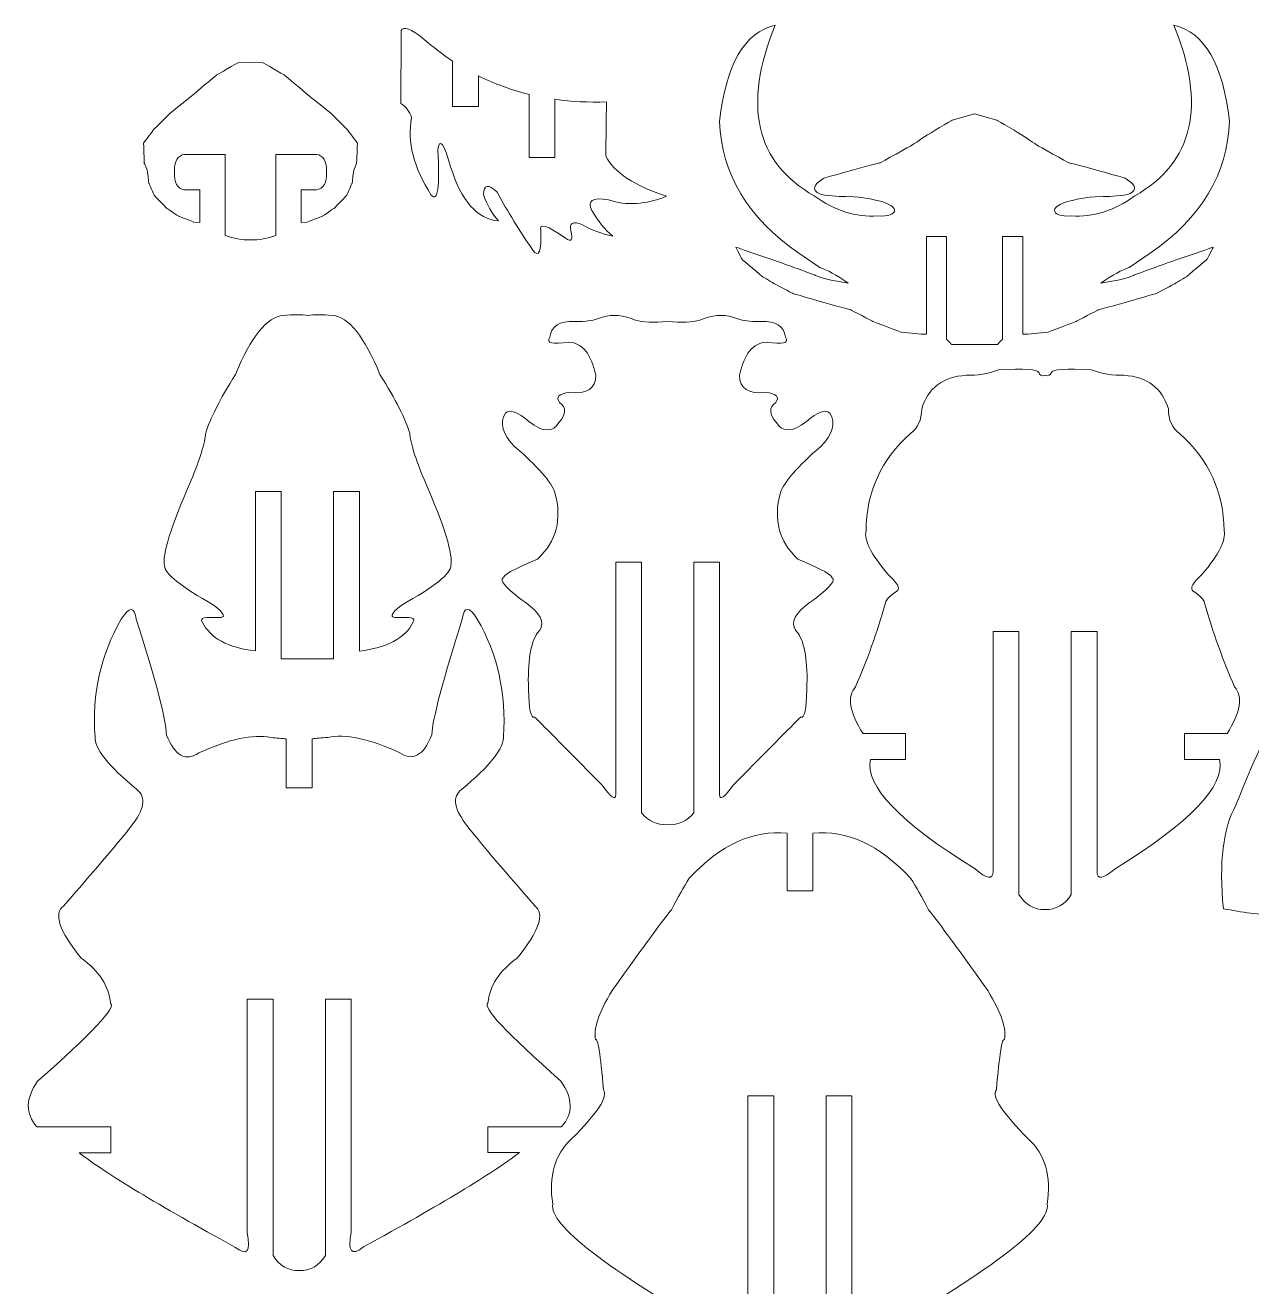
# Model space of a CAD drawing. Header units: inches. Extents: x -293 to 104, y -145 to 210.
# Drawn here: x -290.3 to -156.4, y 72.5 to 210.1 of the extents above; entities that cross this region are included whole.
import ezdxf

# ---------------------------------------------------------------- set-up
doc = ezdxf.new("R2010")
doc.units = ezdxf.units.IN
doc.header["$MEASUREMENT"] = 0
doc.layers.add('Layer 1', color=7, linetype='Continuous')

msp = doc.modelspace()

# ---------------------------------------------------------------- linework, layer by layer
at = {"layer": 'Layer 1', "color": 1, "lineweight": 9}
for points, knots in [([(-226.8592, 201.7742), (-226.8852, 199.798), (-226.9112, 197.822), (-226.9372, 195.846), (-226.9372, 195.846), (-226.0271, 194.0781), (-223.8168, 192.6221), (-220.3063, 191.4781), (-220.3063, 191.4781), (-222.5686, 190.5681), (-224.6749, 190.4381), (-226.6252, 191.0881), (-226.6252, 191.0881), (-228.396, 191.3963), (-229.0036, 191.0124), (-228.4481, 189.936), (-228.4481, 189.936), (-227.7974, 188.7884), (-227.0422, 187.8495), (-226.1831, 187.1193), (-226.1831, 187.1193), (-227.3807, 187.3801), (-228.4741, 187.7975), (-229.4634, 188.3711), (-229.4634, 188.3711), (-230.5438, 188.8012), (-230.9733, 188.5796), (-230.752, 187.7061), (-230.752, 187.7061), (-230.5048, 186.715), (-230.7, 186.4543), (-231.3379, 186.9237), (-231.3379, 186.9237), (-233.3555, 188.3188), (-234.2536, 188.5928), (-234.0323, 187.7452), (-234.0323, 187.7452), (-233.9544, 185.4372), (-234.2408, 184.72), (-234.8915, 185.5936), (-234.8915, 185.5936), (-236.3493, 187.7061), (-237.651, 189.8187), (-238.7965, 191.9311), (-238.7965, 191.9311), (-239.7599, 192.8569), (-240.2544, 192.7658), (-240.2804, 191.6573), (-240.2804, 191.6573), (-239.89, 190.5228), (-239.3433, 189.5709), (-238.6403, 188.8016), (-238.6403, 188.8016), (-240.9571, 188.9709), (-242.7014, 190.9401), (-243.873, 194.7088), (-243.873, 194.7088), (-244.6021, 197.2774), (-245.0706, 197.8905), (-245.279, 196.5474), (-245.279, 196.5474), (-245.0448, 192.4528), (-245.279, 190.8097), (-245.9819, 191.6181), (-245.9819, 191.6181), (-247.9212, 194.5913), (-248.6371, 197.4081), (-248.1297, 200.0683), (-248.1297, 200.0683), (-248.364, 200.7592), (-248.7544, 201.268), (-249.3011, 201.5941), (-249.3011, 201.5941), (-249.2881, 205.0889), (-249.2845, 206.0794), (-249.2715, 209.5742), (-249.2715, 209.5742), (-249.0279, 210.0831), (-248.2177, 209.7835), (-246.8409, 208.6748)], [0, 0, 0, 0, 0.05, 0.05, 0.05, 0.05000001, 0.1, 0.1, 0.1, 0.10000001, 0.15, 0.15, 0.15, 0.15000001, 0.2, 0.2, 0.2, 0.20000001, 0.25, 0.25, 0.25, 0.25000001, 0.3, 0.3, 0.3, 0.30000001, 0.35, 0.35, 0.35, 0.35000001, 0.4, 0.4, 0.4, 0.40000001, 0.45, 0.45, 0.45, 0.45000001, 0.5, 0.5, 0.5, 0.50000001, 0.55, 0.55, 0.55, 0.55000001, 0.6, 0.6, 0.6, 0.60000001, 0.65, 0.65, 0.65, 0.65000001, 0.7, 0.7, 0.7, 0.70000001, 0.75, 0.75, 0.75, 0.75000001, 0.8, 0.8, 0.8, 0.80000001, 0.85, 0.85, 0.85, 0.85000001, 0.9, 0.9, 0.9, 0.90000001, 0.95, 0.95, 0.95, 0.95000001, 1, 1, 1, 1]), ([(-204.1904, 191.5244), (-210.5929, 195.1752), (-212.0158, 201.3821), (-208.4583, 210.1452), (-208.4583, 210.1452), (-211.8036, 209.363), (-213.8213, 205.8682), (-214.5112, 199.6608), (-214.5112, 199.6608), (-214.3171, 193.9205), (-211.4392, 189.1241), (-205.8778, 185.2723)], [0, 0, 0, 0, 0.33333333, 0.33333333, 0.33333333, 0.33333334, 0.66666667, 0.66666667, 0.66666667, 0.66666668, 1, 1, 1, 1]), ([(-169.1972, 191.5244), (-162.7948, 195.1752), (-161.3719, 201.3821), (-164.9293, 210.1452), (-164.9293, 210.1452), (-161.584, 209.363), (-159.5664, 205.8682), (-158.8765, 199.6608), (-158.8765, 199.6608), (-159.0706, 193.9205), (-161.9484, 189.1241), (-167.5098, 185.2723)], [0, 0, 0, 0, 0.33333333, 0.33333333, 0.33333333, 0.33333334, 0.66666667, 0.66666667, 0.66666667, 0.66666668, 1, 1, 1, 1]), ([(-265.7149, 206.1127), (-265.7149, 206.1127), (-267.0765, 206.0542), (-267.0765, 206.0542), (-267.0765, 206.0542), (-267.0765, 206.0542), (-269.4083, 204.7177), (-269.4083, 204.7177), (-269.4083, 204.7177), (-269.4083, 204.7177), (-271.8075, 202.6924), (-271.8075, 202.6924), (-271.8075, 202.6924), (-271.8075, 202.6924), (-274.5965, 200.4442), (-274.5965, 200.4442), (-274.5965, 200.4442), (-274.5965, 200.4442), (-276.2841, 198.7577), (-276.2841, 198.7577), (-276.2841, 198.7577), (-276.2841, 198.7577), (-277.3855, 197.2853), (-277.3855, 197.2853), (-277.3855, 197.2853), (-277.3855, 197.2853), (-277.2997, 195.086), (-277.2997, 195.086), (-277.2997, 195.086), (-277.2997, 195.086), (-276.9879, 194.3364), (-276.9879, 194.3364), (-276.9879, 194.3364), (-276.9879, 194.3364), (-276.8071, 192.9251), (-276.8071, 192.9251), (-276.8071, 192.9251), (-276.8071, 192.9251), (-276.2384, 191.6164), (-276.2384, 191.6164), (-276.2384, 191.6164), (-276.2384, 191.6164), (-274.8983, 190.1997), (-274.8983, 190.1997), (-274.8983, 190.1997), (-274.8983, 190.1997), (-273.5245, 189.2905), (-273.5245, 189.2905), (-273.5245, 189.2905), (-273.5245, 189.2905), (-271.9053, 188.6716), (-271.9053, 188.6716)], [0, 0, 0, 0, 0.07692308, 0.07692308, 0.07692308, 0.07692309, 0.15384615, 0.15384615, 0.15384615, 0.15384616, 0.23076923, 0.23076923, 0.23076923, 0.23076924, 0.30769231, 0.30769231, 0.30769231, 0.30769232, 0.38461538, 0.38461538, 0.38461538, 0.38461539, 0.46153846, 0.46153846, 0.46153846, 0.46153847, 0.53846154, 0.53846154, 0.53846154, 0.53846155, 0.61538462, 0.61538462, 0.61538462, 0.61538463, 0.69230769, 0.69230769, 0.69230769, 0.6923077, 0.76923077, 0.76923077, 0.76923077, 0.76923078, 0.84615385, 0.84615385, 0.84615385, 0.84615386, 0.92307692, 0.92307692, 0.92307692, 0.92307693, 1, 1, 1, 1]), ([(-265.7149, 206.1127), (-265.7149, 206.1127), (-264.3534, 206.0542), (-264.3534, 206.0542), (-264.3534, 206.0542), (-264.3534, 206.0542), (-262.0217, 204.7177), (-262.0217, 204.7177), (-262.0217, 204.7177), (-262.0217, 204.7177), (-259.6222, 202.6924), (-259.6222, 202.6924), (-259.6222, 202.6924), (-259.6222, 202.6924), (-256.8332, 200.4442), (-256.8332, 200.4442), (-256.8332, 200.4442), (-256.8332, 200.4442), (-255.1456, 198.7577), (-255.1456, 198.7577), (-255.1456, 198.7577), (-255.1456, 198.7577), (-254.0444, 197.2853), (-254.0444, 197.2853), (-254.0444, 197.2853), (-254.0444, 197.2853), (-254.1302, 195.086), (-254.1302, 195.086), (-254.1302, 195.086), (-254.1302, 195.086), (-254.4421, 194.3364), (-254.4421, 194.3364), (-254.4421, 194.3364), (-254.4421, 194.3364), (-254.6229, 192.9251), (-254.6229, 192.9251), (-254.6229, 192.9251), (-254.6229, 192.9251), (-255.1913, 191.6164), (-255.1913, 191.6164), (-255.1913, 191.6164), (-255.1913, 191.6164), (-256.5316, 190.1997), (-256.5316, 190.1997), (-256.5316, 190.1997), (-256.5316, 190.1997), (-257.9052, 189.2905), (-257.9052, 189.2905), (-257.9052, 189.2905), (-257.9052, 189.2905), (-259.5246, 188.6716), (-259.5246, 188.6716)], [0, 0, 0, 0, 0.07692308, 0.07692308, 0.07692308, 0.07692309, 0.15384615, 0.15384615, 0.15384615, 0.15384616, 0.23076923, 0.23076923, 0.23076923, 0.23076924, 0.30769231, 0.30769231, 0.30769231, 0.30769232, 0.38461538, 0.38461538, 0.38461538, 0.38461539, 0.46153846, 0.46153846, 0.46153846, 0.46153847, 0.53846154, 0.53846154, 0.53846154, 0.53846155, 0.61538462, 0.61538462, 0.61538462, 0.61538463, 0.69230769, 0.69230769, 0.69230769, 0.6923077, 0.76923077, 0.76923077, 0.76923077, 0.76923078, 0.84615385, 0.84615385, 0.84615385, 0.84615386, 0.92307692, 0.92307692, 0.92307692, 0.92307693, 1, 1, 1, 1]), ([(-243.6569, 206.2299), (-243.6569, 206.2299), (-243.6569, 201.2659), (-243.6569, 201.2659), (-243.6569, 201.2659), (-243.6569, 201.2659), (-240.8377, 201.2659), (-240.8377, 201.2659), (-240.8377, 201.2659), (-240.8377, 201.2659), (-240.8377, 204.6098), (-240.8377, 204.6098)], [0, 0, 0, 0, 0.33333333, 0.33333333, 0.33333333, 0.33333334, 0.66666667, 0.66666667, 0.66666667, 0.66666668, 1, 1, 1, 1]), ([(-235.3001, 202.5989), (-235.3001, 202.5989), (-235.3001, 195.7108), (-235.3001, 195.7108), (-235.3001, 195.7108), (-235.3001, 195.7108), (-232.4809, 195.7108), (-232.4809, 195.7108), (-232.4809, 195.7108), (-232.4809, 195.7108), (-232.4809, 202.0614), (-232.4809, 202.0614)], [0, 0, 0, 0, 0.33333333, 0.33333333, 0.33333333, 0.33333334, 0.66666667, 0.66666667, 0.66666667, 0.66666668, 1, 1, 1, 1]), ([(-186.6938, 200.4648), (-186.6938, 200.4648), (-189.1361, 199.7834), (-189.1361, 199.7834), (-189.1361, 199.7834), (-189.1361, 199.7834), (-191.8677, 198.1696), (-191.8677, 198.1696), (-191.8677, 198.1696), (-191.8677, 198.1696), (-193.5285, 197.0482), (-193.5285, 197.0482), (-193.5285, 197.0482), (-193.5285, 197.0482), (-196.9841, 195.1324), (-196.9841, 195.1324), (-196.9841, 195.1324), (-196.9841, 195.1324), (-198.5472, 194.7367), (-198.5472, 194.7367), (-198.5472, 194.7367), (-198.5472, 194.7367), (-203.1256, 193.4727), (-203.1256, 193.4727), (-203.1256, 193.4727), (-203.1256, 193.4727), (-203.9494, 192.848), (-203.9494, 192.848), (-203.9494, 192.848), (-204.3388, 192.331), (-204.1608, 191.9429), (-203.4151, 191.684)], [0, 0, 0, 0, 0.125, 0.125, 0.125, 0.12500001, 0.25, 0.25, 0.25, 0.25000001, 0.375, 0.375, 0.375, 0.37500001, 0.5, 0.5, 0.5, 0.50000001, 0.625, 0.625, 0.625, 0.62500001, 0.75, 0.75, 0.75, 0.75000001, 0.875, 0.875, 0.875, 0.87500001, 1, 1, 1, 1]), ([(-186.6938, 200.4648), (-186.6938, 200.4648), (-184.2515, 199.7834), (-184.2515, 199.7834), (-184.2515, 199.7834), (-184.2515, 199.7834), (-181.5199, 198.1696), (-181.5199, 198.1696), (-181.5199, 198.1696), (-181.5199, 198.1696), (-179.8592, 197.0482), (-179.8592, 197.0482), (-179.8592, 197.0482), (-179.8592, 197.0482), (-176.4035, 195.1324), (-176.4035, 195.1324), (-176.4035, 195.1324), (-176.4035, 195.1324), (-174.8405, 194.7367), (-174.8405, 194.7367), (-174.8405, 194.7367), (-174.8405, 194.7367), (-170.2621, 193.4727), (-170.2621, 193.4727), (-170.2621, 193.4727), (-170.2621, 193.4727), (-169.4382, 192.848), (-169.4382, 192.848), (-169.4382, 192.848), (-169.0488, 192.331), (-169.2269, 191.9429), (-169.9726, 191.684)], [0, 0, 0, 0, 0.125, 0.125, 0.125, 0.12500001, 0.25, 0.25, 0.25, 0.25000001, 0.375, 0.375, 0.375, 0.37500001, 0.5, 0.5, 0.5, 0.50000001, 0.625, 0.625, 0.625, 0.62500001, 0.75, 0.75, 0.75, 0.75000001, 0.875, 0.875, 0.875, 0.87500001, 1, 1, 1, 1]), ([(-268.4842, 195.493), (-268.4842, 195.493), (-268.4842, 196.0468), (-268.4842, 196.0468), (-268.4842, 196.0468), (-268.4842, 196.0468), (-269.0381, 196.0468), (-269.0381, 196.0468)], [0, 0, 0, 0, 0.5, 0.5, 0.5, 0.50000001, 1, 1, 1, 1]), ([(-262.9455, 195.493), (-262.9455, 195.493), (-262.9455, 196.0468), (-262.9455, 196.0468), (-262.9455, 196.0468), (-262.9455, 196.0468), (-262.3916, 196.0468), (-262.3916, 196.0468)], [0, 0, 0, 0, 0.5, 0.5, 0.5, 0.50000001, 1, 1, 1, 1]), ([(-271.2536, 191.6164), (-271.2536, 191.6164), (-271.2536, 192.1702), (-271.2536, 192.1702), (-271.2536, 192.1702), (-271.2536, 192.1702), (-271.8075, 192.1702), (-271.8075, 192.1702)], [0, 0, 0, 0, 0.5, 0.5, 0.5, 0.50000001, 1, 1, 1, 1]), ([(-260.1761, 191.6164), (-260.1761, 191.6164), (-260.1761, 192.1702), (-260.1761, 192.1702), (-260.1761, 192.1702), (-260.1761, 192.1702), (-259.6222, 192.1702), (-259.6222, 192.1702)], [0, 0, 0, 0, 0.5, 0.5, 0.5, 0.50000001, 1, 1, 1, 1]), ([(-204.1904, 191.5244), (-201.9238, 189.9068), (-199.6235, 189.1763), (-197.2896, 189.3329), (-197.2896, 189.3329), (-196.0404, 189.2679), (-195.4155, 189.4894), (-195.4153, 189.998), (-195.4153, 189.998), (-195.6237, 190.7024), (-197.29, 191.198), (-200.4139, 191.4846), (-200.4139, 191.4846), (-201.2879, 191.4183), (-202.2884, 191.4846), (-203.4151, 191.684)], [0, 0, 0, 0, 0.25, 0.25, 0.25, 0.25000001, 0.5, 0.5, 0.5, 0.50000001, 0.75, 0.75, 0.75, 0.75000001, 1, 1, 1, 1]), ([(-169.1972, 191.5244), (-171.4638, 189.9068), (-173.7642, 189.1763), (-176.098, 189.3329), (-176.098, 189.3329), (-177.3473, 189.2679), (-177.9722, 189.4894), (-177.9723, 189.998), (-177.9723, 189.998), (-177.764, 190.7024), (-176.0977, 191.198), (-172.9738, 191.4846), (-172.9738, 191.4846), (-172.0998, 191.4183), (-171.0993, 191.4846), (-169.9726, 191.684)], [0, 0, 0, 0, 0.25, 0.25, 0.25, 0.25000001, 0.5, 0.5, 0.5, 0.50000001, 0.75, 0.75, 0.75, 0.75000001, 1, 1, 1, 1]), ([(-271.9053, 188.6716), (-271.9053, 188.6716), (-271.2536, 188.6126), (-271.2536, 188.6126), (-271.2536, 188.6126), (-271.2536, 188.6126), (-271.2536, 189.4012), (-271.2536, 189.4012)], [0, 0, 0, 0, 0.5, 0.5, 0.5, 0.50000001, 1, 1, 1, 1]), ([(-259.5246, 188.6716), (-259.5246, 188.6716), (-260.1761, 188.6126), (-260.1761, 188.6126), (-260.1761, 188.6126), (-260.1761, 188.6126), (-260.1761, 189.4012), (-260.1761, 189.4012)], [0, 0, 0, 0, 0.5, 0.5, 0.5, 0.50000001, 1, 1, 1, 1]), ([(-192.5066, 176.4296), (-192.5066, 176.4296), (-194.6783, 176.6452), (-194.6783, 176.6452), (-194.6783, 176.6452), (-194.6783, 176.6452), (-197.8031, 177.8268), (-197.8031, 177.8268), (-197.8031, 177.8268), (-197.8031, 177.8268), (-200.191, 179.0824), (-200.191, 179.0824), (-200.191, 179.0824), (-200.191, 179.0824), (-203.5294, 179.9921), (-203.5294, 179.9921), (-203.5294, 179.9921), (-203.5294, 179.9921), (-206.5728, 180.8916), (-206.5728, 180.8916), (-206.5728, 180.8916), (-206.5728, 180.8916), (-208.5443, 181.9342), (-208.5443, 181.9342), (-208.5443, 181.9342), (-208.5443, 181.9342), (-209.8139, 182.7009), (-209.8139, 182.7009), (-209.8139, 182.7009), (-209.8139, 182.7009), (-212.0383, 184.567), (-212.0383, 184.567), (-212.0383, 184.567), (-212.0383, 184.567), (-212.754, 185.9298), (-212.754, 185.9298), (-212.754, 185.9298), (-212.754, 185.9298), (-206.8445, 183.8877), (-206.8445, 183.8877), (-206.8445, 183.8877), (-206.8445, 183.8877), (-204.0343, 182.8458), (-204.0343, 182.8458)], [0, 0, 0, 0, 0.09090909, 0.09090909, 0.09090909, 0.0909091, 0.18181818, 0.18181818, 0.18181818, 0.18181819, 0.27272727, 0.27272727, 0.27272727, 0.27272728, 0.36363636, 0.36363636, 0.36363636, 0.36363637, 0.45454545, 0.45454545, 0.45454545, 0.45454546, 0.54545455, 0.54545455, 0.54545455, 0.54545456, 0.63636364, 0.63636364, 0.63636364, 0.63636365, 0.72727273, 0.72727273, 0.72727273, 0.72727274, 0.81818182, 0.81818182, 0.81818182, 0.81818183, 0.90909091, 0.90909091, 0.90909091, 0.90909092, 1, 1, 1, 1]), ([(-191.9529, 186.5232), (-191.9529, 186.5232), (-191.9529, 187.0841), (-191.9529, 187.0841), (-191.9529, 187.0841), (-191.9529, 187.0841), (-191.3994, 187.0841), (-191.3994, 187.0841)], [0, 0, 0, 0, 0.5, 0.5, 0.5, 0.50000001, 1, 1, 1, 1]), ([(-191.3994, 187.0841), (-191.3994, 187.0841), (-189.7386, 187.0841), (-189.7386, 187.0841), (-189.7386, 187.0841), (-189.7386, 187.0841), (-189.7386, 175.8689), (-189.7386, 175.8689), (-189.7386, 175.8689), (-189.7386, 175.8689), (-189.1849, 175.3081), (-189.1849, 175.3081), (-189.1849, 175.3081), (-189.1849, 175.3081), (-186.6938, 175.3081), (-186.6938, 175.3081)], [0, 0, 0, 0, 0.25, 0.25, 0.25, 0.25000001, 0.5, 0.5, 0.5, 0.50000001, 0.75, 0.75, 0.75, 0.75000001, 1, 1, 1, 1]), ([(-181.9883, 187.0841), (-181.9883, 187.0841), (-183.649, 187.0841), (-183.649, 187.0841), (-183.649, 187.0841), (-183.649, 187.0841), (-183.649, 175.8689), (-183.649, 175.8689), (-183.649, 175.8689), (-183.649, 175.8689), (-184.2027, 175.3081), (-184.2027, 175.3081), (-184.2027, 175.3081), (-184.2027, 175.3081), (-186.6938, 175.3081), (-186.6938, 175.3081)], [0, 0, 0, 0, 0.25, 0.25, 0.25, 0.25000001, 0.5, 0.5, 0.5, 0.50000001, 0.75, 0.75, 0.75, 0.75000001, 1, 1, 1, 1]), ([(-181.4348, 186.5232), (-181.4348, 186.5232), (-181.4348, 187.0841), (-181.4348, 187.0841), (-181.4348, 187.0841), (-181.4348, 187.0841), (-181.9883, 187.0841), (-181.9883, 187.0841)], [0, 0, 0, 0, 0.5, 0.5, 0.5, 0.50000001, 1, 1, 1, 1]), ([(-180.8811, 176.4296), (-180.8811, 176.4296), (-178.7093, 176.6452), (-178.7093, 176.6452), (-178.7093, 176.6452), (-178.7093, 176.6452), (-175.5846, 177.8268), (-175.5846, 177.8268), (-175.5846, 177.8268), (-175.5846, 177.8268), (-173.1967, 179.0824), (-173.1967, 179.0824), (-173.1967, 179.0824), (-173.1967, 179.0824), (-169.8582, 179.9921), (-169.8582, 179.9921), (-169.8582, 179.9921), (-169.8582, 179.9921), (-166.8149, 180.8916), (-166.8149, 180.8916), (-166.8149, 180.8916), (-166.8149, 180.8916), (-164.8434, 181.9342), (-164.8434, 181.9342), (-164.8434, 181.9342), (-164.8434, 181.9342), (-163.5738, 182.7009), (-163.5738, 182.7009), (-163.5738, 182.7009), (-163.5738, 182.7009), (-161.3494, 184.567), (-161.3494, 184.567), (-161.3494, 184.567), (-161.3494, 184.567), (-160.6336, 185.9298), (-160.6336, 185.9298), (-160.6336, 185.9298), (-160.6336, 185.9298), (-166.5431, 183.8877), (-166.5431, 183.8877), (-166.5431, 183.8877), (-166.5431, 183.8877), (-169.3534, 182.8458), (-169.3534, 182.8458)], [0, 0, 0, 0, 0.09090909, 0.09090909, 0.09090909, 0.0909091, 0.18181818, 0.18181818, 0.18181818, 0.18181819, 0.27272727, 0.27272727, 0.27272727, 0.27272728, 0.36363636, 0.36363636, 0.36363636, 0.36363637, 0.45454545, 0.45454545, 0.45454545, 0.45454546, 0.54545455, 0.54545455, 0.54545455, 0.54545456, 0.63636364, 0.63636364, 0.63636364, 0.63636365, 0.72727273, 0.72727273, 0.72727273, 0.72727274, 0.81818182, 0.81818182, 0.81818182, 0.81818183, 0.90909091, 0.90909091, 0.90909091, 0.90909092, 1, 1, 1, 1]), ([(-265.1788, 141.8653), (-268.1763, 142.2176), (-270.1128, 143.2736), (-270.9882, 145.034), (-270.9882, 145.034), (-271.2742, 145.4513), (-270.6753, 145.6079), (-269.1917, 145.5036), (-269.1917, 145.5036), (-268.3586, 145.4777), (-268.5148, 145.9212), (-269.6602, 146.8335), (-269.6602, 146.8335), (-273.318, 148.8812), (-275.1273, 150.3286), (-275.0883, 151.176), (-275.0883, 151.176), (-275.3747, 152.3497), (-274.4115, 155.4532), (-272.1988, 160.4868), (-272.1988, 160.4868), (-271.2224, 162.8341), (-270.6885, 164.5555), (-270.5975, 165.6508), (-270.5975, 165.6508), (-270.1681, 167.1242), (-269.0875, 169.2497), (-267.3562, 172.0275), (-267.3562, 172.0275), (-265.6528, 176.188), (-263.92, 178.339), (-262.1581, 178.4806)], [0, 0, 0, 0, 0.125, 0.125, 0.125, 0.12500001, 0.25, 0.25, 0.25, 0.25000001, 0.375, 0.375, 0.375, 0.37500001, 0.5, 0.5, 0.5, 0.50000001, 0.625, 0.625, 0.625, 0.62500001, 0.75, 0.75, 0.75, 0.75000001, 0.875, 0.875, 0.875, 0.87500001, 1, 1, 1, 1]), ([(-253.8215, 141.8458), (-250.824, 142.1981), (-248.8234, 143.2736), (-247.948, 145.034), (-247.948, 145.034), (-247.662, 145.4513), (-248.2609, 145.6079), (-249.7445, 145.5036), (-249.7445, 145.5036), (-250.5776, 145.4777), (-250.4214, 145.9212), (-249.276, 146.8335), (-249.276, 146.8335), (-245.6182, 148.8812), (-243.8089, 150.3286), (-243.8479, 151.176), (-243.8479, 151.176), (-243.5615, 152.3497), (-244.5248, 155.4532), (-246.7374, 160.4868), (-246.7374, 160.4868), (-247.7139, 162.8341), (-248.2477, 164.5555), (-248.3387, 165.6508), (-248.3387, 165.6508), (-248.7681, 167.1242), (-249.8487, 169.2497), (-251.58, 172.0275), (-251.58, 172.0275), (-253.2834, 176.188), (-255.0163, 178.339), (-256.7782, 178.4806)], [0, 0, 0, 0, 0.125, 0.125, 0.125, 0.12500001, 0.25, 0.25, 0.25, 0.25000001, 0.375, 0.375, 0.375, 0.37500001, 0.5, 0.5, 0.5, 0.50000001, 0.625, 0.625, 0.625, 0.62500001, 0.75, 0.75, 0.75, 0.75000001, 0.875, 0.875, 0.875, 0.87500001, 1, 1, 1, 1]), ([(-225.8549, 126.2033), (-225.8555, 125.5266), (-226.3589, 125.8746), (-227.3653, 127.2476), (-227.3653, 127.2476), (-231.687, 131.6161), (-234.1342, 134.0807), (-234.7069, 134.6414), (-234.7069, 134.6414), (-235.1104, 134.5243), (-235.3316, 135.5283), (-235.3706, 137.6538), (-235.3706, 137.6538), (-235.4879, 140.653), (-235.1626, 142.7133), (-234.3944, 143.8348), (-234.3944, 143.8348), (-233.5613, 144.6304), (-233.8215, 145.6084), (-235.1754, 146.7689), (-235.1754, 146.7689), (-237.7536, 148.6041), (-238.7159, 149.6379), (-238.0623, 149.87), (-238.0623, 149.87), (-238.2997, 150.068), (-237.077, 150.7426), (-234.3944, 151.8937), (-234.3944, 151.8937), (-232.3249, 153.8106), (-231.6868, 156.2231), (-232.4809, 159.1311), (-232.4809, 159.1311), (-232.8976, 160.3309), (-234.3555, 162), (-236.8546, 164.1385), (-236.8546, 164.1385), (-238.2345, 165.5208), (-238.573, 166.7468), (-237.87, 167.816), (-237.87, 167.816), (-237.4143, 168.2724), (-236.568, 167.9724), (-235.3316, 166.9161), (-235.3316, 166.9161), (-233.7698, 165.7036), (-232.6762, 165.6643), (-232.0513, 166.7988), (-232.0513, 166.7988), (-231.2444, 167.6856), (-231.2183, 168.4159), (-231.9733, 168.9896), (-231.9733, 168.9896), (-232.4417, 169.5635), (-232.0773, 169.9286), (-230.8799, 170.0849), (-230.8799, 170.0849), (-228.9664, 169.8765), (-228.0162, 170.5024), (-228.0292, 171.9628), (-228.0292, 171.9628), (-228.5109, 174.2579), (-229.4871, 175.4576), (-230.9579, 175.5619), (-230.9579, 175.5619), (-232.7674, 175.2751), (-233.4573, 175.4574), (-233.0276, 176.1095), (-233.0276, 176.1095), (-232.8844, 177.3093), (-231.9863, 177.8831), (-230.3334, 177.8309), (-230.3334, 177.8309), (-229.1619, 177.7787), (-228.1464, 177.9351), (-227.2871, 178.3003)], [0, 0, 0, 0, 0.05263158, 0.05263158, 0.05263158, 0.05263159, 0.10526316, 0.10526316, 0.10526316, 0.10526317, 0.15789474, 0.15789474, 0.15789474, 0.15789475, 0.21052632, 0.21052632, 0.21052632, 0.21052633, 0.26315789, 0.26315789, 0.26315789, 0.2631579, 0.31578947, 0.31578947, 0.31578947, 0.31578948, 0.36842105, 0.36842105, 0.36842105, 0.36842106, 0.42105263, 0.42105263, 0.42105263, 0.42105264, 0.47368421, 0.47368421, 0.47368421, 0.47368422, 0.52631579, 0.52631579, 0.52631579, 0.5263158, 0.57894737, 0.57894737, 0.57894737, 0.57894738, 0.63157895, 0.63157895, 0.63157895, 0.63157896, 0.68421053, 0.68421053, 0.68421053, 0.68421054, 0.73684211, 0.73684211, 0.73684211, 0.73684212, 0.78947368, 0.78947368, 0.78947368, 0.78947369, 0.84210526, 0.84210526, 0.84210526, 0.84210527, 0.89473684, 0.89473684, 0.89473684, 0.89473685, 0.94736842, 0.94736842, 0.94736842, 0.94736843, 1, 1, 1, 1]), ([(-227.2871, 178.3003), (-226.1939, 178.6261), (-224.9963, 178.509), (-223.6945, 177.9482), (-223.6945, 177.9482), (-222.8862, 177.7266), (-221.7159, 177.6873), (-220.1839, 177.8309)], [0, 0, 0, 0, 0.5, 0.5, 0.5, 0.50000001, 1, 1, 1, 1]), ([(-213.0806, 178.3003), (-214.1739, 178.6261), (-215.3715, 178.509), (-216.6732, 177.9482), (-216.6732, 177.9482), (-217.4816, 177.7266), (-218.6519, 177.6873), (-220.1839, 177.8309)], [0, 0, 0, 0, 0.5, 0.5, 0.5, 0.50000001, 1, 1, 1, 1]), ([(-214.5129, 126.2033), (-214.5122, 125.5266), (-214.0088, 125.8746), (-213.0024, 127.2476), (-213.0024, 127.2476), (-208.6808, 131.6161), (-206.2336, 134.0807), (-205.6609, 134.6414), (-205.6609, 134.6414), (-205.2573, 134.5243), (-205.0362, 135.5283), (-204.9971, 137.6538), (-204.9971, 137.6538), (-204.8798, 140.653), (-205.2052, 142.7133), (-205.9734, 143.8348), (-205.9734, 143.8348), (-206.8065, 144.6304), (-206.5463, 145.6084), (-205.1923, 146.7689), (-205.1923, 146.7689), (-202.6142, 148.6041), (-201.6519, 149.6379), (-202.3055, 149.87), (-202.3055, 149.87), (-202.0681, 150.068), (-203.2907, 150.7426), (-205.9734, 151.8937), (-205.9734, 151.8937), (-208.0429, 153.8106), (-208.6809, 156.2231), (-207.8869, 159.1311), (-207.8869, 159.1311), (-207.4702, 160.3309), (-206.0122, 162), (-203.5132, 164.1385), (-203.5132, 164.1385), (-202.1333, 165.5208), (-201.7947, 166.7468), (-202.4978, 167.816), (-202.4978, 167.816), (-202.9535, 168.2724), (-203.7997, 167.9724), (-205.0362, 166.9161), (-205.0362, 166.9161), (-206.598, 165.7036), (-207.6915, 165.6643), (-208.3164, 166.7988), (-208.3164, 166.7988), (-209.1233, 167.6856), (-209.1495, 168.4159), (-208.3944, 168.9896), (-208.3944, 168.9896), (-207.926, 169.5635), (-208.2904, 169.9286), (-209.4878, 170.0849), (-209.4878, 170.0849), (-211.4013, 169.8765), (-212.3516, 170.5024), (-212.3386, 171.9628), (-212.3386, 171.9628), (-211.8569, 174.2579), (-210.8806, 175.4576), (-209.4098, 175.5619), (-209.4098, 175.5619), (-207.6004, 175.2751), (-206.9105, 175.4574), (-207.3402, 176.1095), (-207.3402, 176.1095), (-207.4833, 177.3093), (-208.3814, 177.8831), (-210.0344, 177.8309), (-210.0344, 177.8309), (-211.2058, 177.7787), (-212.2214, 177.9351), (-213.0806, 178.3003)], [0, 0, 0, 0, 0.05263158, 0.05263158, 0.05263158, 0.05263159, 0.10526316, 0.10526316, 0.10526316, 0.10526317, 0.15789474, 0.15789474, 0.15789474, 0.15789475, 0.21052632, 0.21052632, 0.21052632, 0.21052633, 0.26315789, 0.26315789, 0.26315789, 0.2631579, 0.31578947, 0.31578947, 0.31578947, 0.31578948, 0.36842105, 0.36842105, 0.36842105, 0.36842106, 0.42105263, 0.42105263, 0.42105263, 0.42105264, 0.47368421, 0.47368421, 0.47368421, 0.47368422, 0.52631579, 0.52631579, 0.52631579, 0.5263158, 0.57894737, 0.57894737, 0.57894737, 0.57894738, 0.63157895, 0.63157895, 0.63157895, 0.63157896, 0.68421053, 0.68421053, 0.68421053, 0.68421054, 0.73684211, 0.73684211, 0.73684211, 0.73684212, 0.78947368, 0.78947368, 0.78947368, 0.78947369, 0.84210526, 0.84210526, 0.84210526, 0.84210527, 0.89473684, 0.89473684, 0.89473684, 0.89473685, 0.94736842, 0.94736842, 0.94736842, 0.94736843, 1, 1, 1, 1]), ([(-192.5066, 176.4294), (-192.5066, 176.4294), (-191.9529, 176.4294), (-191.9529, 176.4294), (-191.9529, 176.4294), (-191.9529, 176.4294), (-191.9529, 176.9903), (-191.9529, 176.9903)], [0, 0, 0, 0, 0.5, 0.5, 0.5, 0.50000001, 1, 1, 1, 1]), ([(-180.8811, 176.4294), (-180.8811, 176.4294), (-181.4348, 176.4294), (-181.4348, 176.4294), (-181.4348, 176.4294), (-181.4348, 176.4294), (-181.4348, 176.9903), (-181.4348, 176.9903)], [0, 0, 0, 0, 0.5, 0.5, 0.5, 0.50000001, 1, 1, 1, 1]), ([(-198.8617, 132.8421), (-200.3585, 135.1901), (-200.6319, 136.8942), (-199.6818, 137.9545), (-199.6818, 137.9545), (-198.4322, 140.7972), (-197.3388, 143.8486), (-196.4015, 147.1086), (-196.4015, 147.1086), (-196.3468, 147.4672), (-195.9379, 147.8911), (-195.1752, 148.38), (-195.1752, 148.38), (-194.7717, 148.6733), (-195.0971, 149.2927), (-196.1515, 150.2383), (-196.1515, 150.2383), (-197.987, 152.4159), (-198.781, 153.9938), (-198.5337, 154.9719), (-198.5337, 154.9719), (-198.5104, 159.197), (-196.8883, 162.744), (-193.668, 165.6127), (-193.668, 165.6127), (-192.8739, 166.1866), (-192.4704, 167.0733), (-192.4574, 168.273), (-192.4574, 168.273), (-191.7807, 170.542), (-190.1664, 171.7678), (-187.615, 171.9504), (-187.615, 171.9504), (-186.4046, 171.9114), (-185.22, 172.1069), (-184.0614, 172.5371), (-184.0614, 172.5371), (-181.25, 172.6808), (-179.7921, 172.5895), (-179.6877, 172.2633), (-179.6877, 172.2633), (-179.605, 171.9637), (-179.3754, 171.8462), (-178.9997, 171.9112)], [0, 0, 0, 0, 0.09090909, 0.09090909, 0.09090909, 0.0909091, 0.18181818, 0.18181818, 0.18181818, 0.18181819, 0.27272727, 0.27272727, 0.27272727, 0.27272728, 0.36363636, 0.36363636, 0.36363636, 0.36363637, 0.45454545, 0.45454545, 0.45454545, 0.45454546, 0.54545455, 0.54545455, 0.54545455, 0.54545456, 0.63636364, 0.63636364, 0.63636364, 0.63636365, 0.72727273, 0.72727273, 0.72727273, 0.72727274, 0.81818182, 0.81818182, 0.81818182, 0.81818183, 0.90909091, 0.90909091, 0.90909091, 0.90909092, 1, 1, 1, 1]), ([(-159.1378, 132.8421), (-157.641, 135.1901), (-157.3676, 136.8942), (-158.3177, 137.9545), (-158.3177, 137.9545), (-159.5673, 140.7972), (-160.6607, 143.8486), (-161.5979, 147.1086), (-161.5979, 147.1086), (-161.6526, 147.4672), (-162.0616, 147.8911), (-162.8242, 148.38), (-162.8242, 148.38), (-163.2278, 148.6733), (-162.9024, 149.2927), (-161.848, 150.2383), (-161.848, 150.2383), (-160.0125, 152.4159), (-159.2185, 153.9938), (-159.4658, 154.9719), (-159.4658, 154.9719), (-159.4891, 159.197), (-161.1112, 162.744), (-164.3315, 165.6127), (-164.3315, 165.6127), (-165.1256, 166.1866), (-165.5291, 167.0733), (-165.5421, 168.273), (-165.5421, 168.273), (-166.2188, 170.542), (-167.8331, 171.7678), (-170.3845, 171.9504), (-170.3845, 171.9504), (-171.5949, 171.9114), (-172.7795, 172.1069), (-173.9381, 172.5371), (-173.9381, 172.5371), (-176.7495, 172.6808), (-178.2074, 172.5895), (-178.3118, 172.2633), (-178.3118, 172.2633), (-178.3945, 171.9637), (-178.6241, 171.8462), (-178.9997, 171.9112)], [0, 0, 0, 0, 0.09090909, 0.09090909, 0.09090909, 0.0909091, 0.18181818, 0.18181818, 0.18181818, 0.18181819, 0.27272727, 0.27272727, 0.27272727, 0.27272728, 0.36363636, 0.36363636, 0.36363636, 0.36363637, 0.45454545, 0.45454545, 0.45454545, 0.45454546, 0.54545455, 0.54545455, 0.54545455, 0.54545456, 0.63636364, 0.63636364, 0.63636364, 0.63636365, 0.72727273, 0.72727273, 0.72727273, 0.72727274, 0.81818182, 0.81818182, 0.81818182, 0.81818183, 0.90909091, 0.90909091, 0.90909091, 0.90909092, 1, 1, 1, 1]), ([(-265.1788, 141.8653), (-265.1788, 141.8653), (-265.1788, 159.2701), (-265.1788, 159.2701), (-265.1788, 159.2701), (-265.1788, 159.2701), (-262.3558, 159.2701), (-262.3558, 159.2701), (-262.3558, 159.2701), (-262.3558, 159.2701), (-262.3558, 141.0044), (-262.3558, 141.0044)], [0, 0, 0, 0, 0.33333333, 0.33333333, 0.33333333, 0.33333334, 0.66666667, 0.66666667, 0.66666667, 0.66666668, 1, 1, 1, 1]), ([(-253.8215, 141.8458), (-253.8215, 141.8458), (-253.8215, 159.2701), (-253.8215, 159.2701), (-253.8215, 159.2701), (-253.8215, 159.2701), (-256.6445, 159.2701), (-256.6445, 159.2701), (-256.6445, 159.2701), (-256.6445, 159.2701), (-256.6445, 141.4347), (-256.6445, 141.4347), (-256.6445, 141.4347), (-256.6445, 141.4347), (-256.6445, 141.0048), (-256.6445, 141.0048)], [0, 0, 0, 0, 0.25, 0.25, 0.25, 0.25000001, 0.5, 0.5, 0.5, 0.50000001, 0.75, 0.75, 0.75, 0.75000001, 1, 1, 1, 1]), ([(-225.8549, 126.2033), (-225.8549, 126.2033), (-225.8549, 151.5445), (-225.8549, 151.5445), (-225.8549, 151.5445), (-225.8549, 151.5445), (-223.0357, 151.5445), (-223.0357, 151.5445), (-223.0357, 151.5445), (-223.0357, 151.5445), (-223.0357, 124.1962), (-223.0357, 124.1962)], [0, 0, 0, 0, 0.33333333, 0.33333333, 0.33333333, 0.33333334, 0.66666667, 0.66666667, 0.66666667, 0.66666668, 1, 1, 1, 1]), ([(-214.5129, 126.2033), (-214.5129, 126.2033), (-214.5129, 151.5445), (-214.5129, 151.5445), (-214.5129, 151.5445), (-214.5129, 151.5445), (-217.332, 151.5445), (-217.332, 151.5445), (-217.332, 151.5445), (-217.332, 151.5445), (-217.332, 124.1962), (-217.332, 124.1962)], [0, 0, 0, 0, 0.33333333, 0.33333333, 0.33333333, 0.33333334, 0.66666667, 0.66666667, 0.66666667, 0.66666668, 1, 1, 1, 1]), ([(-159.5343, 113.7363), (-160.0314, 118.7881), (-159.573, 122.5519), (-158.1591, 125.0281), (-158.1591, 125.0281), (-155.8708, 130.8778), (-154.2065, 134.1798), (-153.1664, 134.934), (-153.1664, 134.934), (-152.0806, 136.0663), (-151.5103, 135.792), (-151.4557, 134.1105), (-151.4557, 134.1105), (-151.5818, 129.2073), (-151.1898, 127.6947), (-150.28, 129.5724), (-150.28, 129.5724), (-145.607, 136.6533), (-142.8343, 140.2134), (-141.9622, 140.2524), (-141.9622, 140.2524), (-141.0121, 140.9303), (-140.8168, 140.3046), (-141.3765, 138.3747), (-141.3765, 138.3747), (-144.11, 132.4411), (-144.5526, 130.5503), (-142.7041, 132.7021), (-142.7041, 132.7021), (-139.0988, 137.8921), (-137.6538, 139.3267), (-138.3694, 137.0054), (-138.3694, 137.0054), (-140.0617, 132.4673), (-139.9315, 130.9025), (-137.979, 132.311), (-137.979, 132.311), (-136.6254, 133.3932), (-135.4798, 135.8056), (-134.5426, 139.5484), (-134.5426, 139.5484), (-133.6054, 142.091), (-132.3036, 144.2428), (-130.6375, 146.0032), (-130.6375, 146.0032), (-129.5052, 147.4246), (-129.1277, 146.9422), (-129.505, 144.5556), (-129.505, 144.5556), (-131.2492, 138.3746), (-131.0668, 136.0534), (-128.9583, 137.5922), (-128.9583, 137.5922), (-127.6959, 138.805), (-126.4071, 140.8263), (-125.0924, 143.6561), (-125.0924, 143.6561), (-124.155, 145.1162), (-123.7904, 144.8034), (-123.9989, 142.717), (-123.9989, 142.717), (-124.2071, 138.818), (-123.6864, 137.6053), (-122.4368, 139.0788), (-122.4368, 139.0788), (-120.3412, 142.717), (-117.6986, 145.1297), (-114.5095, 146.3162), (-114.5095, 146.3162), (-112.9997, 146.6551), (-112.9996, 146.1075), (-114.5095, 144.6731), (-114.5095, 144.6731), (-117.4514, 141.6737), (-118.0503, 140.3436), (-116.3058, 140.6829), (-116.3058, 140.6829), (-114.9912, 141.6737), (-113.2339, 143.03), (-111.0341, 144.7514), (-111.0341, 144.7514), (-109.355, 145.7292), (-109.0034, 145.4816), (-109.9797, 144.008), (-109.9797, 144.008), (-111.685, 140.787), (-111.646, 139.8873), (-109.8625, 141.3088), (-109.8625, 141.3088), (-107.2591, 143.995), (-105.0723, 145.6902), (-103.302, 146.3945), (-103.302, 146.3945), (-101.3885, 147.3202), (-101.115, 146.7596), (-102.4819, 144.7122), (-102.4819, 144.7122), (-105.0203, 141.074), (-105.2416, 139.9133), (-103.1458, 141.2304), (-103.1458, 141.2304), (-99.8137, 142.3129), (-96.6896, 142.6912), (-93.7737, 142.3649), (-93.7737, 142.3649), (-91.9386, 142.2736), (-92.1074, 141.739), (-94.2813, 140.761), (-94.2813, 140.761), (-100.0477, 138.3877), (-101.6227, 137.0577), (-99.0065, 136.7706)], [0, 0, 0, 0, 0.03571429, 0.03571429, 0.03571429, 0.0357143, 0.07142857, 0.07142857, 0.07142857, 0.07142858, 0.10714286, 0.10714286, 0.10714286, 0.10714287, 0.14285714, 0.14285714, 0.14285714, 0.14285715, 0.17857143, 0.17857143, 0.17857143, 0.17857144, 0.21428571, 0.21428571, 0.21428571, 0.21428572, 0.25, 0.25, 0.25, 0.25000001, 0.28571429, 0.28571429, 0.28571429, 0.2857143, 0.32142857, 0.32142857, 0.32142857, 0.32142858, 0.35714286, 0.35714286, 0.35714286, 0.35714287, 0.39285714, 0.39285714, 0.39285714, 0.39285715, 0.42857143, 0.42857143, 0.42857143, 0.42857144, 0.46428571, 0.46428571, 0.46428571, 0.46428572, 0.5, 0.5, 0.5, 0.50000001, 0.53571429, 0.53571429, 0.53571429, 0.5357143, 0.57142857, 0.57142857, 0.57142857, 0.57142858, 0.60714286, 0.60714286, 0.60714286, 0.60714287, 0.64285714, 0.64285714, 0.64285714, 0.64285715, 0.67857143, 0.67857143, 0.67857143, 0.67857144, 0.71428571, 0.71428571, 0.71428571, 0.71428572, 0.75, 0.75, 0.75, 0.75000001, 0.78571429, 0.78571429, 0.78571429, 0.7857143, 0.82142857, 0.82142857, 0.82142857, 0.82142858, 0.85714286, 0.85714286, 0.85714286, 0.85714287, 0.89285714, 0.89285714, 0.89285714, 0.89285715, 0.92857143, 0.92857143, 0.92857143, 0.92857144, 0.96428571, 0.96428571, 0.96428571, 0.96428572, 1, 1, 1, 1]), ([(-288.9464, 94.9165), (-282.9654, 100.1945), (-280.3131, 103.0285), (-280.9893, 103.4185), (-280.9893, 103.4185), (-281.1714, 105.3165), (-282.2377, 106.9546), (-284.1878, 108.3326), (-284.1878, 108.3326), (-286.5866, 111.3165), (-287.23, 113.2155), (-286.1179, 114.0291), (-286.1179, 114.0291), (-282.2522, 118.4628), (-279.8177, 121.3317), (-278.8155, 122.6356), (-278.8155, 122.6356), (-277.2795, 124.5525), (-277.0452, 125.9218), (-278.1126, 126.7433), (-278.1126, 126.7433), (-281.2235, 129.3123), (-282.7465, 131.2293), (-282.6815, 132.4941), (-282.6815, 132.4941), (-283.007, 137.1885), (-282.0567, 141.4657), (-279.8307, 145.3258), (-279.8307, 145.3258), (-278.9197, 146.7341), (-278.373, 146.7341), (-278.1906, 145.3258), (-278.1906, 145.3258), (-276.0691, 138.6883), (-274.9625, 134.4761), (-274.8714, 132.6897), (-274.8714, 132.6897), (-273.9603, 130.4207), (-272.7887, 129.7685), (-271.3567, 130.7337), (-271.3567, 130.7337), (-268.0378, 132.2593), (-265.4213, 132.82), (-263.5076, 132.4159), (-263.5076, 132.4159), (-262.8258, 132.3638), (-262.2579, 132.3115), (-261.8041, 132.2593)], [0, 0, 0, 0, 0.08333333, 0.08333333, 0.08333333, 0.08333334, 0.16666667, 0.16666667, 0.16666667, 0.16666668, 0.25, 0.25, 0.25, 0.25000001, 0.33333333, 0.33333333, 0.33333333, 0.33333334, 0.41666667, 0.41666667, 0.41666667, 0.41666668, 0.5, 0.5, 0.5, 0.50000001, 0.58333333, 0.58333333, 0.58333333, 0.58333334, 0.66666667, 0.66666667, 0.66666667, 0.66666668, 0.75, 0.75, 0.75, 0.75000001, 0.83333333, 0.83333333, 0.83333333, 0.83333334, 0.91666667, 0.91666667, 0.91666667, 0.91666668, 1, 1, 1, 1]), ([(-231.8425, 94.9362), (-237.8235, 100.2142), (-240.4759, 103.0482), (-239.7996, 103.4382), (-239.7996, 103.4382), (-239.6176, 105.3362), (-238.5513, 106.9742), (-236.6012, 108.3522), (-236.6012, 108.3522), (-234.2024, 111.3362), (-233.5589, 113.2352), (-234.6711, 114.0488), (-234.6711, 114.0488), (-238.5367, 118.4824), (-240.9712, 121.3513), (-241.9735, 122.6553), (-241.9735, 122.6553), (-243.5094, 124.5722), (-243.7438, 125.9414), (-242.6764, 126.763), (-242.6764, 126.763), (-239.5655, 129.3319), (-238.0425, 131.2489), (-238.1075, 132.5138), (-238.1075, 132.5138), (-237.782, 137.2082), (-238.7322, 141.4854), (-240.9582, 145.3454), (-240.9582, 145.3454), (-241.8693, 146.7537), (-242.416, 146.7537), (-242.5984, 145.3454), (-242.5984, 145.3454), (-244.7199, 138.708), (-245.8265, 134.4958), (-245.9176, 132.7094), (-245.9176, 132.7094), (-246.8287, 130.4404), (-248.0003, 129.7882), (-249.4322, 130.7534), (-249.4322, 130.7534), (-252.7512, 132.279), (-255.3677, 132.8397), (-257.2813, 132.4356), (-257.2813, 132.4356), (-257.9632, 132.3834), (-258.5311, 132.3311), (-258.9849, 132.279)], [0, 0, 0, 0, 0.08333333, 0.08333333, 0.08333333, 0.08333334, 0.16666667, 0.16666667, 0.16666667, 0.16666668, 0.25, 0.25, 0.25, 0.25000001, 0.33333333, 0.33333333, 0.33333333, 0.33333334, 0.41666667, 0.41666667, 0.41666667, 0.41666668, 0.5, 0.5, 0.5, 0.50000001, 0.58333333, 0.58333333, 0.58333333, 0.58333334, 0.66666667, 0.66666667, 0.66666667, 0.66666668, 0.75, 0.75, 0.75, 0.75000001, 0.83333333, 0.83333333, 0.83333333, 0.83333334, 0.91666667, 0.91666667, 0.91666667, 0.91666668, 1, 1, 1, 1]), ([(-184.6784, 117.8168), (-184.6784, 117.8168), (-184.6784, 143.9775), (-184.6784, 143.9775), (-184.6784, 143.9775), (-184.6784, 143.9775), (-181.8554, 143.9775), (-181.8554, 143.9775), (-181.8554, 143.9775), (-181.8554, 143.9775), (-181.8554, 115.2769), (-181.8554, 115.2769)], [0, 0, 0, 0, 0.33333333, 0.33333333, 0.33333333, 0.33333334, 0.66666667, 0.66666667, 0.66666667, 0.66666668, 1, 1, 1, 1]), ([(-173.3211, 117.8168), (-173.3211, 117.8168), (-173.3211, 143.9775), (-173.3211, 143.9775), (-173.3211, 143.9775), (-173.3211, 143.9775), (-176.1441, 143.9775), (-176.1441, 143.9775), (-176.1441, 143.9775), (-176.1441, 143.9775), (-176.1441, 115.2769), (-176.1441, 115.2769)], [0, 0, 0, 0, 0.33333333, 0.33333333, 0.33333333, 0.33333334, 0.66666667, 0.66666667, 0.66666667, 0.66666668, 1, 1, 1, 1]), ([(-261.8041, 132.2593), (-261.8041, 132.2593), (-261.8041, 126.939), (-261.8041, 126.939), (-261.8041, 126.939), (-261.8041, 126.939), (-258.9849, 126.939), (-258.9849, 126.939), (-258.9849, 126.939), (-258.9849, 126.939), (-258.9849, 132.279), (-258.9849, 132.279)], [0, 0, 0, 0, 0.33333333, 0.33333333, 0.33333333, 0.33333334, 0.66666667, 0.66666667, 0.66666667, 0.66666668, 1, 1, 1, 1]), ([(-198.0417, 130.0233), (-198.0417, 130.0233), (-194.2118, 130.0233), (-194.2118, 130.0233), (-194.2118, 130.0233), (-194.2118, 130.0233), (-194.2118, 132.8421), (-194.2118, 132.8421), (-194.2118, 132.8421), (-194.2118, 132.8421), (-198.8617, 132.8421), (-198.8617, 132.8421)], [0, 0, 0, 0, 0.33333333, 0.33333333, 0.33333333, 0.33333334, 0.66666667, 0.66666667, 0.66666667, 0.66666668, 1, 1, 1, 1]), ([(-159.9578, 130.0233), (-159.9578, 130.0233), (-163.7876, 130.0233), (-163.7876, 130.0233), (-163.7876, 130.0233), (-163.7876, 130.0233), (-163.7876, 132.8421), (-163.7876, 132.8421), (-163.7876, 132.8421), (-163.7876, 132.8421), (-159.1378, 132.8421), (-159.1378, 132.8421)], [0, 0, 0, 0, 0.33333333, 0.33333333, 0.33333333, 0.33333334, 0.66666667, 0.66666667, 0.66666667, 0.66666668, 1, 1, 1, 1]), ([(-211.4259, 67.7036), (-211.4045, 65.9698), (-212.3679, 65.8078), (-214.3167, 67.2178), (-214.3167, 67.2178), (-227.0065, 74.5238), (-233.1433, 79.2818), (-232.7273, 81.4919), (-232.7273, 81.4919), (-233.1953, 84.5339), (-232.5192, 86.8999), (-230.699, 88.5899), (-230.699, 88.5899), (-227.8126, 91.4759), (-226.6424, 93.2699), (-227.1885, 93.9719), (-227.1885, 93.9719), (-227.5266, 97.8721), (-227.8126, 99.6919), (-228.0466, 99.4319), (-228.0466, 99.4319), (-228.3327, 100.5499), (-227.7346, 102.3439), (-226.2524, 104.8139), (-226.2524, 104.8139), (-222.6899, 109.78), (-220.5316, 112.718), (-219.7775, 113.628), (-219.7775, 113.628), (-219.0754, 114.98), (-218.4253, 116.124), (-217.8272, 117.06), (-217.8272, 117.06), (-214.415, 120.726), (-210.8582, 122.364), (-207.1569, 121.974)], [0, 0, 0, 0, 0.11111111, 0.11111111, 0.11111111, 0.11111112, 0.22222222, 0.22222222, 0.22222222, 0.22222223, 0.33333333, 0.33333333, 0.33333333, 0.33333334, 0.44444444, 0.44444444, 0.44444444, 0.44444445, 0.55555556, 0.55555556, 0.55555556, 0.55555557, 0.66666667, 0.66666667, 0.66666667, 0.66666668, 0.77777778, 0.77777778, 0.77777778, 0.77777779, 0.88888889, 0.88888889, 0.88888889, 0.8888889, 1, 1, 1, 1]), ([(-207.1569, 121.974), (-207.1569, 121.974), (-207.1569, 115.6761), (-207.1569, 115.6761), (-207.1569, 115.6761), (-207.1569, 115.6761), (-204.3377, 115.6761), (-204.3377, 115.6761), (-204.3377, 115.6761), (-204.3377, 115.6761), (-204.3377, 121.974), (-204.3377, 121.974)], [0, 0, 0, 0, 0.33333333, 0.33333333, 0.33333333, 0.33333334, 0.66666667, 0.66666667, 0.66666667, 0.66666668, 1, 1, 1, 1]), ([(-200.0687, 67.7036), (-200.0901, 65.9698), (-199.1267, 65.8078), (-197.1778, 67.2178), (-197.1778, 67.2178), (-184.4881, 74.5238), (-178.3512, 79.2818), (-178.7673, 81.4919), (-178.7673, 81.4919), (-178.2992, 84.5339), (-178.9753, 86.8999), (-180.7956, 88.5899), (-180.7956, 88.5899), (-183.682, 91.4759), (-184.8521, 93.2699), (-184.306, 93.9719), (-184.306, 93.9719), (-183.968, 97.8721), (-183.682, 99.6919), (-183.4479, 99.4319), (-183.4479, 99.4319), (-183.1619, 100.5499), (-183.76, 102.3439), (-185.2422, 104.8139), (-185.2422, 104.8139), (-188.8047, 109.78), (-190.963, 112.718), (-191.7171, 113.628), (-191.7171, 113.628), (-192.4192, 114.98), (-193.0693, 116.124), (-193.6673, 117.06), (-193.6673, 117.06), (-197.0795, 120.726), (-200.6363, 122.364), (-204.3377, 121.974)], [0, 0, 0, 0, 0.11111111, 0.11111111, 0.11111111, 0.11111112, 0.22222222, 0.22222222, 0.22222222, 0.22222223, 0.33333333, 0.33333333, 0.33333333, 0.33333334, 0.44444444, 0.44444444, 0.44444444, 0.44444445, 0.55555556, 0.55555556, 0.55555556, 0.55555557, 0.66666667, 0.66666667, 0.66666667, 0.66666668, 0.77777778, 0.77777778, 0.77777778, 0.77777779, 0.88888889, 0.88888889, 0.88888889, 0.8888889, 1, 1, 1, 1]), ([(-266.0731, 78.4199), (-266.0731, 78.4199), (-266.0731, 103.8578), (-266.0731, 103.8578), (-266.0731, 103.8578), (-266.0731, 103.8578), (-263.2501, 103.8578), (-263.2501, 103.8578), (-263.2501, 103.8578), (-263.2501, 103.8578), (-263.2501, 75.88), (-263.2501, 75.88)], [0, 0, 0, 0, 0.33333333, 0.33333333, 0.33333333, 0.33333334, 0.66666667, 0.66666667, 0.66666667, 0.66666668, 1, 1, 1, 1]), ([(-254.7159, 78.4396), (-254.7159, 78.4396), (-254.7159, 103.8578), (-254.7159, 103.8578), (-254.7159, 103.8578), (-254.7159, 103.8578), (-257.5388, 103.8578), (-257.5388, 103.8578), (-257.5388, 103.8578), (-257.5388, 103.8578), (-257.5388, 75.88), (-257.5388, 75.88)], [0, 0, 0, 0, 0.33333333, 0.33333333, 0.33333333, 0.33333334, 0.66666667, 0.66666667, 0.66666667, 0.66666668, 1, 1, 1, 1]), ([(-211.4259, 67.7036), (-211.4259, 67.7036), (-211.4259, 93.317), (-211.4259, 93.317), (-211.4259, 93.317), (-211.4259, 93.317), (-208.6029, 93.317), (-208.6029, 93.317), (-208.6029, 93.317), (-208.6029, 93.317), (-208.6029, 65.1638), (-208.6029, 65.1638)], [0, 0, 0, 0, 0.33333333, 0.33333333, 0.33333333, 0.33333334, 0.66666667, 0.66666667, 0.66666667, 0.66666668, 1, 1, 1, 1]), ([(-200.0687, 67.7036), (-200.0687, 67.7036), (-200.0687, 93.317), (-200.0687, 93.317), (-200.0687, 93.317), (-200.0687, 93.317), (-202.8916, 93.317), (-202.8916, 93.317), (-202.8916, 93.317), (-202.8916, 93.317), (-202.8916, 65.1638), (-202.8916, 65.1638)], [0, 0, 0, 0, 0.33333333, 0.33333333, 0.33333333, 0.33333334, 0.66666667, 0.66666667, 0.66666667, 0.66666668, 1, 1, 1, 1]), ([(-284.4218, 87.1057), (-284.4218, 87.1057), (-280.9614, 87.1057), (-280.9614, 87.1057), (-280.9614, 87.1057), (-280.9614, 87.1057), (-280.9614, 89.9245), (-280.9614, 89.9245), (-280.9614, 89.9245), (-280.9614, 89.9245), (-289.0244, 89.9245), (-289.0244, 89.9245)], [0, 0, 0, 0, 0.33333333, 0.33333333, 0.33333333, 0.33333334, 0.66666667, 0.66666667, 0.66666667, 0.66666668, 1, 1, 1, 1]), ([(-236.3672, 87.1254), (-236.3672, 87.1254), (-239.8275, 87.1254), (-239.8275, 87.1254), (-239.8275, 87.1254), (-239.8275, 87.1254), (-239.8275, 89.9442), (-239.8275, 89.9442), (-239.8275, 89.9442), (-239.8275, 89.9442), (-231.7645, 89.9442), (-231.7645, 89.9442)], [0, 0, 0, 0, 0.33333333, 0.33333333, 0.33333333, 0.33333334, 0.66666667, 0.66666667, 0.66666667, 0.66666668, 1, 1, 1, 1]), ([(-266.0731, 78.4199), (-265.6475, 76.3006), (-266.0947, 75.7673), (-267.4155, 76.8204), (-267.4155, 76.8204), (-275.7886, 81.4), (-281.4574, 84.8285), (-284.4218, 87.1057)], [0, 0, 0, 0, 0.5, 0.5, 0.5, 0.50000001, 1, 1, 1, 1]), ([(-254.7159, 78.4396), (-255.1414, 76.3203), (-254.6943, 75.7869), (-253.3735, 76.8401), (-253.3735, 76.8401), (-245.0004, 81.4196), (-239.3316, 84.8481), (-236.3672, 87.1254)], [0, 0, 0, 0, 0.5, 0.5, 0.5, 0.50000001, 1, 1, 1, 1])]:
    msp.add_open_spline(points, degree=3, knots=knots, dxfattribs=at)
for points in [[(-243.6568, 206.2299), (-244.7207, 206.9387), (-245.851, 207.798), (-246.8411, 208.6748)], [(-235.2999, 202.5989), (-237.2033, 203.0704), (-239.096, 203.753), (-240.8376, 204.6098)], [(-226.8592, 201.7742), (-228.833, 201.7125), (-230.6578, 201.8013), (-232.4809, 202.0614)], [(-274.023, 194.1087), (-274.0349, 195.3043), (-273.6654, 195.9503), (-272.9151, 196.0468)], [(-272.9151, 196.0468), (-272.9151, 196.0468), (-269.0381, 196.0468), (-269.0381, 196.0468)], [(-268.4842, 187.74), (-268.4842, 187.74), (-268.4842, 195.493), (-268.4842, 195.493)], [(-262.9455, 187.74), (-262.9455, 187.74), (-262.9455, 195.493), (-262.9455, 195.493)], [(-258.5146, 196.0468), (-258.5146, 196.0468), (-262.3916, 196.0468), (-262.3916, 196.0468)], [(-257.4067, 194.1087), (-257.3948, 195.3043), (-257.7643, 195.9503), (-258.5146, 196.0468)], [(-272.9151, 192.1702), (-273.7006, 192.3341), (-274.0699, 192.9803), (-274.023, 194.1087)], [(-258.5146, 192.1702), (-257.7291, 192.3341), (-257.3598, 192.9803), (-257.4067, 194.1087)], [(-271.8075, 192.1702), (-271.8075, 192.1702), (-272.9151, 192.1702), (-272.9151, 192.1702)], [(-271.2536, 189.4012), (-271.2536, 189.4012), (-271.2536, 191.6164), (-271.2536, 191.6164)], [(-260.1761, 189.4012), (-260.1761, 189.4012), (-260.1761, 191.6164), (-260.1761, 191.6164)], [(-259.6222, 192.1702), (-259.6222, 192.1702), (-258.5146, 192.1702), (-258.5146, 192.1702)], [(-268.4842, 187.1861), (-268.4842, 187.1861), (-268.4842, 187.74), (-268.4842, 187.74)], [(-262.9455, 187.1861), (-262.9455, 187.1861), (-262.9455, 187.74), (-262.9455, 187.74)], [(-268.4842, 187.1861), (-267.5683, 186.8709), (-266.638, 186.7134), (-265.7149, 186.7134)], [(-262.9455, 187.1861), (-263.8614, 186.8709), (-264.7917, 186.7134), (-265.7149, 186.7134)], [(-191.9529, 176.9903), (-191.9529, 176.9903), (-191.9529, 186.5232), (-191.9529, 186.5232)], [(-181.4348, 176.9903), (-181.4348, 176.9903), (-181.4348, 186.5232), (-181.4348, 186.5232)], [(-203.5784, 183.7195), (-203.5784, 183.7195), (-205.8778, 185.2723), (-205.8778, 185.2723)], [(-169.8092, 183.7195), (-169.8092, 183.7195), (-167.5098, 185.2723), (-167.5098, 185.2723)], [(-203.5784, 183.7195), (-202.7934, 183.4583), (-201.7593, 182.8844), (-200.4762, 181.9977)], [(-169.8092, 183.7195), (-170.5943, 183.4583), (-171.6284, 182.8844), (-172.9114, 181.9977)], [(-204.0343, 182.8458), (-203.3922, 182.5453), (-202.2061, 182.2627), (-200.4762, 181.9977)], [(-169.3534, 182.8458), (-169.9954, 182.5453), (-171.1816, 182.2627), (-172.9114, 181.9977)], [(-262.1581, 178.4806), (-261.0301, 178.5874), (-260.1334, 178.5874), (-259.4681, 178.4806)], [(-256.7782, 178.4806), (-257.9062, 178.5874), (-258.8028, 178.5874), (-259.4681, 178.4806)], [(-262.3558, 141.0044), (-260.4521, 141.0043), (-258.5482, 141.0043), (-256.6443, 141.0044)], [(-186.6388, 118.0809), (-194.8654, 123.1763), (-198.6664, 127.1573), (-198.0417, 130.0233)], [(-171.3607, 118.0809), (-163.1341, 123.1763), (-159.3331, 127.1573), (-159.9578, 130.0233)], [(-223.0357, 124.1962), (-222.3449, 123.3225), (-221.3942, 122.8922), (-220.1839, 122.9052)], [(-217.332, 124.1962), (-218.0229, 123.3225), (-218.9736, 122.8922), (-220.1839, 122.9052)], [(-184.6784, 117.8168), (-184.6604, 116.8816), (-185.3137, 116.9692), (-186.6388, 118.0809)], [(-173.3211, 117.8168), (-173.339, 116.8816), (-172.6858, 116.9692), (-171.3607, 118.0809)], [(-181.8554, 115.2769), (-181.1636, 114.1712), (-180.2116, 113.6268), (-178.9997, 113.6433)], [(-176.1441, 115.2769), (-176.8359, 114.1712), (-177.7879, 113.6268), (-178.9997, 113.6433)], [(-159.5343, 113.7363), (-157.5406, 113.3555), (-155.5771, 113.099), (-153.7234, 112.9656)], [(-289.0244, 89.9245), (-290.2985, 91.3807), (-290.2725, 93.0445), (-288.9464, 94.9165)], [(-231.7645, 89.9442), (-230.4905, 91.4003), (-230.5165, 93.0642), (-231.8425, 94.9362)], [(-263.2501, 75.88), (-262.5583, 74.7744), (-261.6063, 74.23), (-260.3945, 74.2464)], [(-257.5388, 75.88), (-258.2306, 74.7744), (-259.1826, 74.23), (-260.3945, 74.2464)]]:
    msp.add_open_spline(points, degree=3, dxfattribs=at)

doc.saveas('drawing.dxf')
